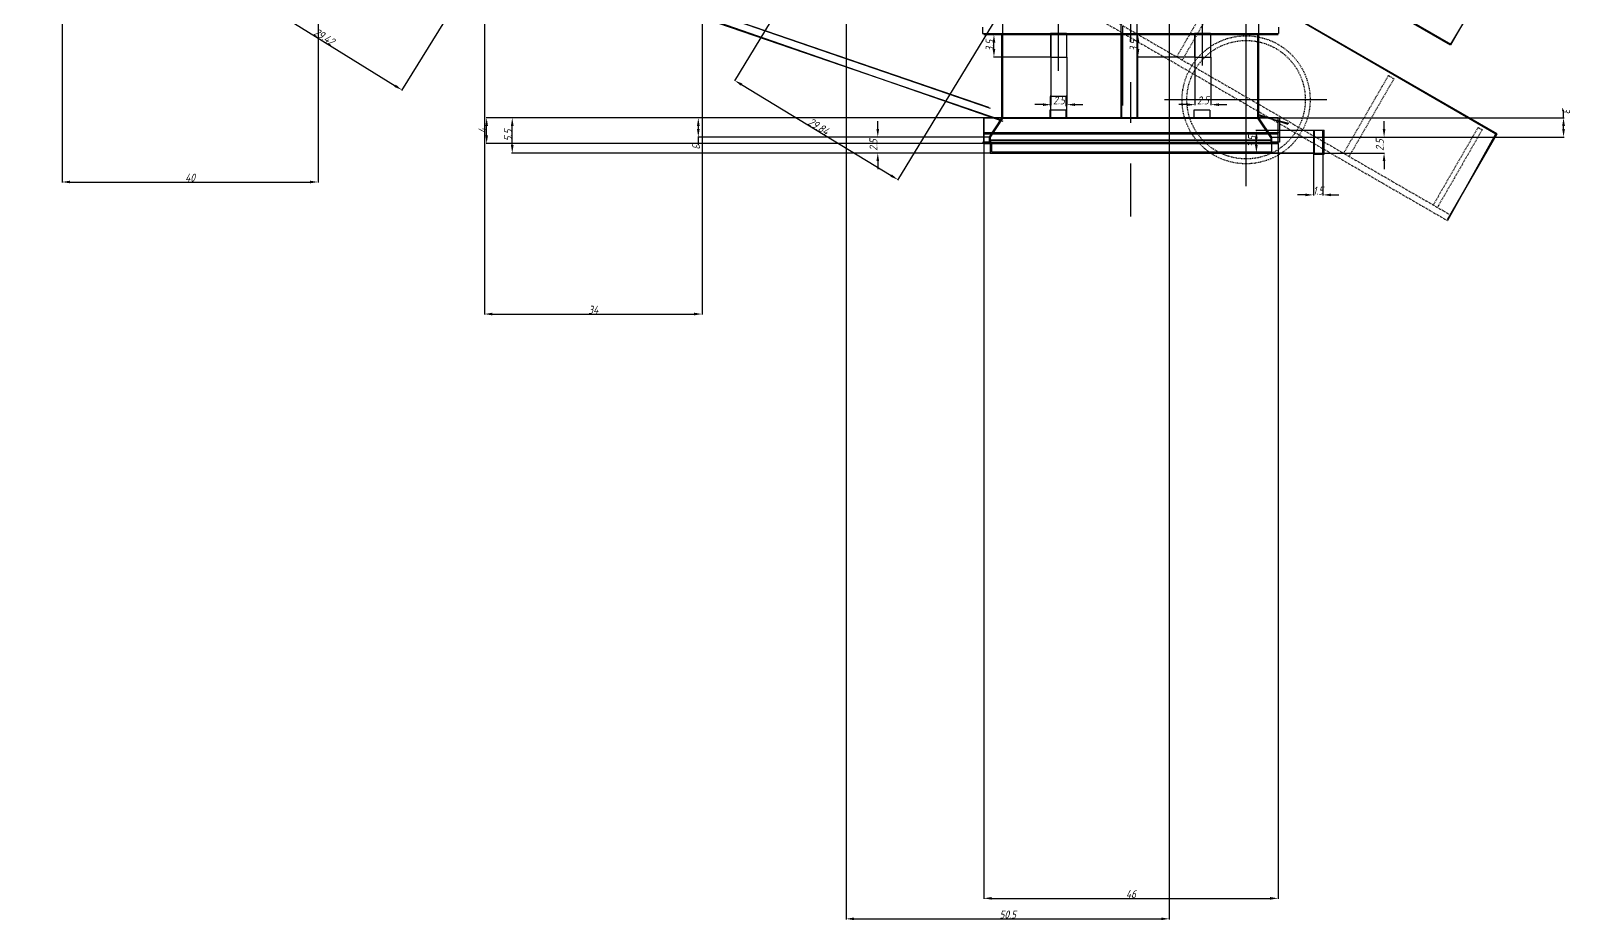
# Model space of a CAD drawing. Header units: millimetres. Extents: x 2787 to 6144, y -18 to 478.
# Drawn here: x 5884.1 to 6124.8, y -17.8 to 121.1 of the extents above; entities that cross this region are included whole.
import ezdxf

# ---------------------------------------------------------------- set-up
doc = ezdxf.new("R2010")
doc.units = ezdxf.units.MM
for name, pattern in [('ACAD_ISO02W100', [15, 12, -3]), ('CENTER', [50.8, 31.75, -6.35, 6.35, -6.35]), ('HIDDEN', [0.2, 0.1, -0.1])]:
    doc.linetypes.add(name, pattern=pattern)
for name, color, linetype in [('ADIM', 3, 'Continuous'), ('ADIM_CLEAN', 3, 'Continuous'), ('ADIM_CLEAN_L', 3, 'Continuous'), ('细实线', 7, 'Continuous')]:
    doc.layers.add(name, color=color, linetype=linetype)
for name, color, linetype, lineweight in [('A粗实线', 7, 'Continuous', 40), ('中心线', 1, 'CENTER', 13), ('虚线', 8, 'ACAD_ISO02W100', 13)]:
    doc.layers.add(name, color=color, linetype=linetype, lineweight=lineweight)
doc.styles.get("Standard").update_dxf_attribs({"font": 'gbeitc.shx', "bigfont": 'gbcbig.shx'})
doc.dimstyles.new('ADIM', dxfattribs={"dimscale": 0.5, "dimtxt": 2.5, "dimasz": 2.5, "dimexe": 0.18, "dimexo": 0.0625, "dimgap": 0.09, "dimtad": 1, "dimdec": 4, "dimzin": 0, "dimdsep": 46, "dimtxsty": 'Standard', "dimcen": 0.09, "dimadec": 0, "dimazin": 0, "dimtfac": 1, "dimtdec": 4, "dimtofl": 0, "dimtmove": 0, "dimatfit": 3, "dimfxl": 1, "dimtolj": 1, "dimtzin": 0, "dimarcsym": 0})

# ---------------------------------------------------------------- blocks, each defined once
blk = doc.blocks.new('*D23')
at = {"layer": 'ADIM', "color": 0, "lineweight": -2, "transparency": 16777216}
for p, q in [((5889, 199.97), (5889, 97.39)), ((5929, 199.97), (5929, 97.39)), ((5890.25, 97.48), (5927.75, 97.48))]:
    blk.add_line(p, q, dxfattribs=at)
at = {"layer": 'ADIM', "color": 0, "transparency": 16777216}
for points in [[(5890.25, 97.69), (5890.25, 97.28), (5889, 97.48)], [(5927.75, 97.69), (5927.75, 97.28), (5929, 97.48)]]:
    blk.add_solid(points, dxfattribs=at)
at = {"layer": 'Defpoints', "color": 0, "transparency": 16777216}
for p in [(5889, 200), (5929, 200), (5929, 97.48)]:
    blk.add_point(p, dxfattribs=at)
at = {"layer": 'ADIM', "color": 0, "transparency": 16777216, "insert": (5909, 98.15), "char_height": 1.25, "attachment_point": 5}
blk.add_mtext('\\A1;40', dxfattribs=at)
blk = doc.blocks.new('*D39')
at = {"layer": 'ADIM', "color": 0, "lineweight": -2, "transparency": 16777216}
for p, q in [((6025.48, 164.97), (5994.05, 113.26)), ((6050.98, 149.47), (6019.55, 97.76)), ((5995.17, 112.69), (6018.53, 98.49))]:
    blk.add_line(p, q, dxfattribs=at)
at = {"layer": 'ADIM', "color": 0, "transparency": 16777216}
for points in [[(5995.27, 112.87), (5995.06, 112.51), (5994.1, 113.34)], [(6018.64, 98.67), (6018.42, 98.31), (6019.6, 97.84)]]:
    blk.add_solid(points, dxfattribs=at)
at = {"layer": 'Defpoints', "color": 0, "transparency": 16777216}
for p in [(6025.5, 165), (6051, 149.5), (6019.6, 97.84)]:
    blk.add_point(p, dxfattribs=at)
at = {"layer": 'ADIM', "color": 0, "transparency": 16777216, "insert": (6007.2, 106.16), "char_height": 1.25, "attachment_point": 5, "rotation": 328.707}
blk.add_mtext('\\A1;29.84', dxfattribs=at)
blk = doc.blocks.new('*D43')
at = {"layer": 'ADIM', "color": 0, "lineweight": -2, "transparency": 16777216}
for p, q in [((6011.5, 126.47), (6011.5, -17.68)), ((6062, 126.47), (6062, -17.68)), ((6012.75, -17.59), (6060.75, -17.59))]:
    blk.add_line(p, q, dxfattribs=at)
at = {"layer": 'ADIM', "color": 0, "transparency": 16777216}
for points in [[(6012.75, -17.38), (6012.75, -17.8), (6011.5, -17.59)], [(6060.75, -17.38), (6060.75, -17.8), (6062, -17.59)]]:
    blk.add_solid(points, dxfattribs=at)
at = {"layer": 'Defpoints', "color": 0, "transparency": 16777216}
for p in [(6011.5, 126.5), (6062, 126.5), (6062, -17.59)]:
    blk.add_point(p, dxfattribs=at)
at = {"layer": 'ADIM', "color": 0, "transparency": 16777216, "insert": (6036.75, -16.92), "char_height": 1.25, "attachment_point": 5}
blk.add_mtext('\\A1;50.5', dxfattribs=at)
blk = doc.blocks.new('*D48')
at = {"layer": 'ADIM', "color": 0, "lineweight": -2, "transparency": 16777216}
for p, q in [((5948.48, 177.97), (5917.05, 127.27)), ((5973.48, 162.47), (5942.05, 111.77)), ((5918.16, 126.69), (5941.04, 112.51))]:
    blk.add_line(p, q, dxfattribs=at)
at = {"layer": 'ADIM', "color": 0, "transparency": 16777216}
for points in [[(5918.27, 126.87), (5918.05, 126.52), (5917.1, 127.35)], [(5941.15, 112.69), (5940.93, 112.33), (5942.1, 111.85)]]:
    blk.add_solid(points, dxfattribs=at)
at = {"layer": 'Defpoints', "color": 0, "transparency": 16777216}
for p in [(5948.5, 178), (5973.5, 162.5), (5942.1, 111.85)]:
    blk.add_point(p, dxfattribs=at)
at = {"layer": 'ADIM', "color": 0, "transparency": 16777216, "insert": (5929.95, 120.17), "char_height": 1.25, "attachment_point": 5, "rotation": 328.2011}
blk.add_mtext('\\A1;29.42', dxfattribs=at)
blk = doc.blocks.new('*D49')
at = {"layer": 'ADIM', "color": 0, "lineweight": -2, "transparency": 16777216}
for p, q in [((5955, 163.97), (5955, 76.77)), ((5989, 163.97), (5989, 76.77)), ((5956.25, 76.86), (5987.75, 76.86))]:
    blk.add_line(p, q, dxfattribs=at)
at = {"layer": 'ADIM', "color": 0, "transparency": 16777216}
for points in [[(5956.25, 77.07), (5956.25, 76.65), (5955, 76.86)], [(5987.75, 77.07), (5987.75, 76.65), (5989, 76.86)]]:
    blk.add_solid(points, dxfattribs=at)
at = {"layer": 'Defpoints', "color": 0, "transparency": 16777216}
for p in [(5955, 164), (5989, 164), (5989, 76.86)]:
    blk.add_point(p, dxfattribs=at)
at = {"layer": 'ADIM', "color": 0, "transparency": 16777216, "insert": (5972, 77.53), "char_height": 1.25, "attachment_point": 5}
blk.add_mtext('\\A1;34', dxfattribs=at)
blk = doc.blocks.new('*D51')
at = {"layer": 'ADIM', "color": 0, "lineweight": -2, "transparency": 16777216}
for p, q in [((6033.97, 107.5), (5959.25, 107.5)), ((5959.34, 103.25), (5959.34, 106.25)), ((6033.97, 102), (5959.25, 102))]:
    blk.add_line(p, q, dxfattribs=at)
at = {"layer": 'ADIM', "color": 0, "transparency": 16777216}
for points in [[(5959.13, 106.25), (5959.55, 106.25), (5959.34, 107.5)], [(5959.13, 103.25), (5959.55, 103.25), (5959.34, 102)]]:
    blk.add_solid(points, dxfattribs=at)
at = {"layer": 'Defpoints', "color": 0, "transparency": 16777216}
for p in [(5959.34, 107.5), (6034, 107.5), (6034, 102)]:
    blk.add_point(p, dxfattribs=at)
at = {"layer": 'ADIM', "color": 0, "transparency": 16777216, "insert": (5958.67, 104.75), "char_height": 1.25, "attachment_point": 5, "rotation": 90}
blk.add_mtext('\\A1;5.5', dxfattribs=at)
blk = doc.blocks.new('*D52')
at = {"layer": 'ADIM', "color": 0, "lineweight": -2, "transparency": 16777216}
for p, q in [((6036, 107.53), (6036, 186.84)), ((6074.75, 186.75), (6037.25, 186.75)), ((6076, 107.53), (6076, 186.84))]:
    blk.add_line(p, q, dxfattribs=at)
at = {"layer": 'ADIM', "color": 0, "transparency": 16777216}
for points in [[(6037.25, 186.96), (6037.25, 186.54), (6036, 186.75)], [(6074.75, 186.96), (6074.75, 186.54), (6076, 186.75)]]:
    blk.add_solid(points, dxfattribs=at)
at = {"layer": 'Defpoints', "color": 0, "transparency": 16777216}
for p in [(6036, 186.75), (6036, 107.5), (6076, 107.5)]:
    blk.add_point(p, dxfattribs=at)
at = {"layer": 'ADIM', "color": 0, "transparency": 16777216, "insert": (6056, 187.42), "char_height": 1.25, "attachment_point": 5}
blk.add_mtext('\\A1;40', dxfattribs=at)
blk = doc.blocks.new('*D53')
at = {"layer": 'ADIM', "color": 0, "lineweight": -2, "transparency": 16777216}
for p, q in [((6123.59, 107.5), (6123.59, 108.75)), ((6076.03, 107.5), (6123.68, 107.5)), ((6123.59, 105.75), (6123.59, 106.25)), ((6078.03, 104.5), (6123.68, 104.5))]:
    blk.add_line(p, q, dxfattribs=at)
at = {"layer": 'ADIM', "color": 0, "transparency": 16777216}
for points in [[(6123.38, 106.25), (6123.8, 106.25), (6123.59, 107.5)], [(6123.38, 105.75), (6123.8, 105.75), (6123.59, 104.5)]]:
    blk.add_solid(points, dxfattribs=at)
at = {"layer": 'Defpoints', "color": 0, "transparency": 16777216}
for p in [(6076, 107.5), (6123.59, 107.5), (6078, 104.5)]:
    blk.add_point(p, dxfattribs=at)
at = {"layer": 'ADIM', "color": 0, "transparency": 16777216, "insert": (6123.96, 108.75), "char_height": 1.25, "attachment_point": 5, "rotation": 270}
blk.add_mtext('\\A1;3', dxfattribs=at)
blk = doc.blocks.new('*D54')
at = {"layer": 'ADIM', "color": 0, "lineweight": -2, "transparency": 16777216}
for p, q in [((6035.97, 107.5), (5988.32, 107.5)), ((5988.41, 106.25), (5988.41, 105.75)), ((6033.97, 104.5), (5988.32, 104.5)), ((5988.41, 104.5), (5988.41, 103.25))]:
    blk.add_line(p, q, dxfattribs=at)
at = {"layer": 'ADIM', "color": 0, "transparency": 16777216}
for points in [[(5988.2, 106.25), (5988.62, 106.25), (5988.41, 107.5)], [(5988.2, 105.75), (5988.62, 105.75), (5988.41, 104.5)]]:
    blk.add_solid(points, dxfattribs=at)
at = {"layer": 'Defpoints', "color": 0, "transparency": 16777216}
for p in [(6036, 107.5), (5988.41, 104.5), (6034, 104.5)]:
    blk.add_point(p, dxfattribs=at)
at = {"layer": 'ADIM', "color": 0, "transparency": 16777216, "insert": (5988.04, 103.25), "char_height": 1.25, "attachment_point": 5, "rotation": 270}
blk.add_mtext('\\A1;3', dxfattribs=at)
blk = doc.blocks.new('*D55')
at = {"layer": 'ADIM', "color": 0, "lineweight": -2, "transparency": 16777216}
for p, q in [((6095.55, 105.75), (6095.55, 107)), ((6078.03, 104.5), (6095.64, 104.5)), ((6078.03, 102), (6095.64, 102)), ((6095.55, 100.75), (6095.55, 99.5))]:
    blk.add_line(p, q, dxfattribs=at)
at = {"layer": 'ADIM', "color": 0, "transparency": 16777216}
for points in [[(6095.34, 105.75), (6095.76, 105.75), (6095.55, 104.5)], [(6095.34, 100.75), (6095.76, 100.75), (6095.55, 102)]]:
    blk.add_solid(points, dxfattribs=at)
at = {"layer": 'Defpoints', "color": 0, "transparency": 16777216}
for p in [(6078, 104.5), (6095.55, 104.5), (6078, 102)]:
    blk.add_point(p, dxfattribs=at)
at = {"layer": 'ADIM', "color": 0, "transparency": 16777216, "insert": (6094.88, 103.25), "char_height": 1.25, "attachment_point": 5, "rotation": 90}
blk.add_mtext('\\A1;2.5', dxfattribs=at)
blk = doc.blocks.new('*D56')
at = {"layer": 'ADIM', "color": 0, "lineweight": -2, "transparency": 16777216}
for p, q in [((6016.45, 105.75), (6016.45, 107)), ((6033.97, 104.5), (6016.36, 104.5)), ((6033.97, 102), (6016.36, 102)), ((6016.45, 100.75), (6016.45, 99.5))]:
    blk.add_line(p, q, dxfattribs=at)
at = {"layer": 'ADIM', "color": 0, "transparency": 16777216}
for points in [[(6016.24, 105.75), (6016.66, 105.75), (6016.45, 104.5)], [(6016.24, 100.75), (6016.66, 100.75), (6016.45, 102)]]:
    blk.add_solid(points, dxfattribs=at)
at = {"layer": 'Defpoints', "color": 0, "transparency": 16777216}
for p in [(6034, 104.5), (6016.45, 102), (6034, 102)]:
    blk.add_point(p, dxfattribs=at)
at = {"layer": 'ADIM', "color": 0, "transparency": 16777216, "insert": (6015.78, 103.25), "char_height": 1.25, "attachment_point": 5, "rotation": 90}
blk.add_mtext('\\A1;2.5', dxfattribs=at)
blk = doc.blocks.new('*D57')
at = {"layer": 'ADIM', "color": 0, "lineweight": -2, "transparency": 16777216}
for p, q in [((6033, 103.47), (6033, -14.48)), ((6079, 103.47), (6079, -14.48)), ((6034.25, -14.39), (6077.75, -14.39))]:
    blk.add_line(p, q, dxfattribs=at)
at = {"layer": 'ADIM', "color": 0, "transparency": 16777216}
for points in [[(6034.25, -14.18), (6034.25, -14.6), (6033, -14.39)], [(6077.75, -14.18), (6077.75, -14.6), (6079, -14.39)]]:
    blk.add_solid(points, dxfattribs=at)
at = {"layer": 'Defpoints', "color": 0, "transparency": 16777216}
for p in [(6033, 103.5), (6079, 103.5), (6079, -14.39)]:
    blk.add_point(p, dxfattribs=at)
at = {"layer": 'ADIM', "color": 0, "transparency": 16777216, "insert": (6056, -13.72), "char_height": 1.25, "attachment_point": 5}
blk.add_mtext('\\A1;46', dxfattribs=at)
blk = doc.blocks.new('*D58')
at = {"layer": 'ADIM', "color": 0, "lineweight": -2, "transparency": 16777216}
for p, q in [((6032.97, 107.5), (5955.25, 107.5)), ((5955.34, 104.75), (5955.34, 106.25)), ((6032.97, 103.5), (5955.25, 103.5))]:
    blk.add_line(p, q, dxfattribs=at)
at = {"layer": 'ADIM', "color": 0, "transparency": 16777216}
for points in [[(5955.14, 106.25), (5955.55, 106.25), (5955.34, 107.5)], [(5955.14, 104.75), (5955.55, 104.75), (5955.34, 103.5)]]:
    blk.add_solid(points, dxfattribs=at)
at = {"layer": 'Defpoints', "color": 0, "transparency": 16777216}
for p in [(5955.34, 107.5), (6033, 107.5), (6033, 103.5)]:
    blk.add_point(p, dxfattribs=at)
at = {"layer": 'ADIM', "color": 0, "transparency": 16777216, "insert": (5954.67, 105.5), "char_height": 1.25, "attachment_point": 5, "rotation": 90}
blk.add_mtext('\\A1;4', dxfattribs=at)
blk = doc.blocks.new('*D178')
at = {"layer": 'ADIM', "color": 0, "lineweight": -2, "transparency": 16777216}
for p, q in [((6043.5, 116.97), (6043.5, 109.47)), ((6046, 116.97), (6046, 109.47)), ((6042.25, 109.56), (6041, 109.56)), ((6047.25, 109.56), (6048.5, 109.56))]:
    blk.add_line(p, q, dxfattribs=at)
at = {"layer": 'ADIM', "color": 0, "transparency": 16777216}
for points in [[(6042.25, 109.77), (6042.25, 109.35), (6043.5, 109.56)], [(6047.25, 109.77), (6047.25, 109.35), (6046, 109.56)]]:
    blk.add_solid(points, dxfattribs=at)
at = {"layer": 'Defpoints', "color": 0, "transparency": 16777216}
for p in [(6043.5, 117), (6046, 117), (6046, 109.56)]:
    blk.add_point(p, dxfattribs=at)
at = {"layer": 'ADIM', "color": 0, "transparency": 16777216, "insert": (6044.75, 110.23), "char_height": 1.25, "attachment_point": 5}
blk.add_mtext('\\A1;2.5', dxfattribs=at)
blk = doc.blocks.new('*D179')
at = {"layer": 'ADIM', "color": 0, "lineweight": -2, "transparency": 16777216}
for p, q in [((6043.47, 120.5), (6034.51, 120.5)), ((6034.6, 118.25), (6034.6, 119.25)), ((6043.47, 117), (6034.51, 117))]:
    blk.add_line(p, q, dxfattribs=at)
at = {"layer": 'ADIM', "color": 0, "transparency": 16777216}
for points in [[(6034.39, 119.25), (6034.81, 119.25), (6034.6, 120.5)], [(6034.39, 118.25), (6034.81, 118.25), (6034.6, 117)]]:
    blk.add_solid(points, dxfattribs=at)
at = {"layer": 'Defpoints', "color": 0, "transparency": 16777216}
for p in [(6034.6, 120.5), (6043.5, 120.5), (6043.5, 117)]:
    blk.add_point(p, dxfattribs=at)
at = {"layer": 'ADIM', "color": 0, "transparency": 16777216, "insert": (6033.93, 118.75), "char_height": 1.25, "attachment_point": 5, "rotation": 90}
blk.add_mtext('\\A1;3.5', dxfattribs=at)
blk = doc.blocks.new('*D180')
at = {"layer": 'ADIM', "color": 0, "lineweight": -2, "transparency": 16777216}
for p, q in [((6066, 116.97), (6066, 109.47)), ((6068.5, 116.97), (6068.5, 109.47)), ((6064.75, 109.56), (6063.5, 109.56)), ((6069.75, 109.56), (6071, 109.56))]:
    blk.add_line(p, q, dxfattribs=at)
at = {"layer": 'ADIM', "color": 0, "transparency": 16777216}
for points in [[(6064.75, 109.77), (6064.75, 109.35), (6066, 109.56)], [(6069.75, 109.77), (6069.75, 109.35), (6068.5, 109.56)]]:
    blk.add_solid(points, dxfattribs=at)
at = {"layer": 'Defpoints', "color": 0, "transparency": 16777216}
for p in [(6066, 117), (6068.5, 117), (6068.5, 109.56)]:
    blk.add_point(p, dxfattribs=at)
at = {"layer": 'ADIM', "color": 0, "transparency": 16777216, "insert": (6067.25, 110.23), "char_height": 1.25, "attachment_point": 5}
blk.add_mtext('\\A1;2.5', dxfattribs=at)
blk = doc.blocks.new('*D181')
at = {"layer": 'ADIM', "color": 0, "lineweight": -2, "transparency": 16777216}
for p, q in [((6065.97, 120.5), (6057.01, 120.5)), ((6057.1, 118.25), (6057.1, 119.25)), ((6065.97, 117), (6057.01, 117))]:
    blk.add_line(p, q, dxfattribs=at)
at = {"layer": 'ADIM', "color": 0, "transparency": 16777216}
for points in [[(6056.89, 119.25), (6057.31, 119.25), (6057.1, 120.5)], [(6056.89, 118.25), (6057.31, 118.25), (6057.1, 117)]]:
    blk.add_solid(points, dxfattribs=at)
at = {"layer": 'Defpoints', "color": 0, "transparency": 16777216}
for p in [(6057.1, 120.5), (6066, 120.5), (6066, 117)]:
    blk.add_point(p, dxfattribs=at)
at = {"layer": 'ADIM', "color": 0, "transparency": 16777216, "insert": (6056.43, 118.75), "char_height": 1.25, "attachment_point": 5, "rotation": 90}
blk.add_mtext('\\A1;3.5', dxfattribs=at)
blk = doc.blocks.new('*D182')
at = {"layer": 'ADIM', "color": 0, "lineweight": -2, "transparency": 16777216}
for p, q in [((6084.5, 101.97), (6084.5, 95.38)), ((6086, 101.97), (6086, 95.38)), ((6083.25, 95.47), (6082, 95.47)), ((6087.25, 95.47), (6088.5, 95.47))]:
    blk.add_line(p, q, dxfattribs=at)
at = {"layer": 'ADIM', "color": 0, "transparency": 16777216}
for points in [[(6083.25, 95.68), (6083.25, 95.26), (6084.5, 95.47)], [(6087.25, 95.68), (6087.25, 95.26), (6086, 95.47)]]:
    blk.add_solid(points, dxfattribs=at)
at = {"layer": 'Defpoints', "color": 0, "transparency": 16777216}
for p in [(6084.5, 102), (6086, 102), (6086, 95.47)]:
    blk.add_point(p, dxfattribs=at)
at = {"layer": 'ADIM', "color": 0, "transparency": 16777216, "insert": (6085.25, 96.14), "char_height": 1.25, "attachment_point": 5}
blk.add_mtext('\\A1;1.5', dxfattribs=at)
blk = doc.blocks.new('*D183')
at = {"layer": 'ADIM', "color": 0, "lineweight": -2, "transparency": 16777216}
for p, q in [((6084.47, 105.5), (6075.51, 105.5)), ((6075.6, 103.25), (6075.6, 104.25)), ((6084.47, 102), (6075.51, 102))]:
    blk.add_line(p, q, dxfattribs=at)
at = {"layer": 'ADIM', "color": 0, "transparency": 16777216}
for points in [[(6075.39, 104.25), (6075.81, 104.25), (6075.6, 105.5)], [(6075.39, 103.25), (6075.81, 103.25), (6075.6, 102)]]:
    blk.add_solid(points, dxfattribs=at)
at = {"layer": 'Defpoints', "color": 0, "transparency": 16777216}
for p in [(6075.6, 105.5), (6084.5, 105.5), (6084.5, 102)]:
    blk.add_point(p, dxfattribs=at)
at = {"layer": 'ADIM', "color": 0, "transparency": 16777216, "insert": (6074.93, 103.75), "char_height": 1.25, "attachment_point": 5, "rotation": 90}
blk.add_mtext('\\A1;3.5', dxfattribs=at)

msp = doc.modelspace()

# ---------------------------------------------------------------- linework, layer by layer
at = {"color": 7, "linetype": 'Continuous', "lineweight": -3}
for p, q in [((6105.91926, 118.8724), (5769.38922, 313.08981)), ((6113.19467, 105.02041), (6037.93581, 148.47113)), ((6113.91684, 132.7302), (6105.91926, 118.8724)), ((5986.02006, 125.52258), (6033.75411, 109.18404)), ((5985.61526, 124.33994), (6035.85064, 107.14523)), ((6043.42709, 120.68405), (6043.42709, 116.93409)), ((6045.92707, 120.68405), (6043.42709, 120.68405)), ((6045.92707, 120.68405), (6045.92707, 116.93409)), ((6065.92709, 120.68405), (6065.92709, 116.93409)), ((6068.42707, 120.68405), (6065.92709, 120.68405)), ((6068.42707, 120.68405), (6068.42707, 116.93409)), ((6045.92707, 116.93409), (6043.42709, 116.93409)), ((6068.42707, 116.93409), (6065.92709, 116.93409)), ((6043.39811, 110.81934), (6043.39811, 109.31933)), ((6045.89811, 110.81934), (6043.39811, 110.81934)), ((6045.89811, 109.31933), (6045.89811, 110.81934)), ((6079.19326, 107.43378), (6032.94326, 107.43378)), ((6032.94326, 107.43378), (6032.94326, 105.18378)), ((6075.81212, 107.85917), (6080.64779, 106.66427)), ((6079.19326, 107.43378), (6079.19326, 105.18378)), ((6079.19326, 105.18378), (6032.94326, 105.18378)), ((6032.94326, 105.18378), (6032.94326, 103.68378)), ((6034.19326, 103.68378), (6032.94326, 103.68378)), ((6034.02311, 104.06934), (6077.77311, 104.06934)), ((6034.19326, 103.68378), (6077.94326, 103.68378)), ((6034.19326, 103.68378), (6034.19326, 102.18378)), ((6079.19326, 103.68378), (6077.94326, 103.68378)), ((6077.94326, 103.68378), (6077.94326, 102.18378)), ((6079.19326, 105.18378), (6079.19326, 103.68378)), ((6084.67819, 105.55878), (6086.17819, 105.55878)), ((6084.67819, 101.80878), (6084.67819, 105.55878)), ((6086.17819, 101.80878), (6086.17819, 105.55878)), ((6105.43714, 91.58397), (6113.19467, 105.02041)), ((6034.19326, 102.18378), (6077.94326, 102.18378)), ((6084.67819, 101.80878), (6086.17819, 101.80878))]:
    msp.add_line(p, q, dxfattribs=at)
at = {"color": 7, "linetype": 'Continuous', "lineweight": -3, "ltscale": 1.333333}
for p, q in [((6032.81569, 120.68405), (6079.05176, 120.68405)), ((6035.85064, 107.43405), (6035.85064, 120.68405)), ((6054.60064, 107.43405), (6054.60064, 120.68405)), ((6057.06212, 107.43405), (6057.06212, 120.68405)), ((6075.81212, 107.43405), (6075.81212, 120.68405))]:
    msp.add_line(p, q, dxfattribs=at)
at = {"layer": 'ADIM_CLEAN'}
for points in [[(6046, 117), (6046, 120.5), (6043.5, 120.5), (6043.5, 117)], [(6068.5, 117), (6068.5, 120.5), (6066, 120.5), (6066, 117)], [(6079, 103.5), (6079, 107.5), (6033, 107.5), (6033, 103.5)], [(6034, 102), (6078, 102), (6078, 104.5), (6076, 107.5), (6036, 107.5), (6034, 104.5)], [(6086, 102), (6086, 105.5), (6084.5, 105.5), (6084.5, 102)]]:
    msp.add_lwpolyline(points, close=True, dxfattribs=at)
at = {"layer": 'ADIM_CLEAN_L'}
for p, q in [((5769.5, 313), (6106, 119)), ((6038, 148.5), (6113, 105)), ((6054.5, 107.5), (6054.5, 134)), ((6057, 107.5), (6057, 134)), ((6106, 119), (6114, 132.5)), ((5986, 125.5), (6034, 109)), ((5985.5, 124.5), (6036, 107)), ((6033, 120.5), (6079, 120.5)), ((6036, 107.5), (6036, 120.5)), ((6076, 107.5), (6076, 120.5)), ((6043.5, 107.5), (6043.5, 111)), ((6046, 107.5), (6046, 111)), ((6076, 108), (6080.5, 106.5)), ((6033, 105), (6079, 105)), ((6034, 104), (6078, 104)), ((6105.5, 91.5), (6113, 105))]:
    msp.add_line(p, q, dxfattribs=at)
at = {"layer": 'A粗实线', "color": 7, "linetype": 'Continuous', "lineweight": -3}
for p, q in [((6045.85064, 108.68405), (6043.35064, 108.68405)), ((6043.35064, 108.68405), (6043.35064, 107.43405)), ((6045.85064, 108.68405), (6045.85064, 107.43405)), ((6065.85064, 108.68405), (6065.85064, 107.43405)), ((6068.35064, 108.68405), (6065.85064, 108.68405)), ((6068.35064, 108.68405), (6068.35064, 107.43405)), ((6033.86048, 104.43405), (6035.85064, 107.43405)), ((6035.85064, 107.43405), (6075.85064, 107.43405)), ((6077.84081, 104.43405), (6075.85064, 107.43405)), ((6032.81569, 103.68405), (6079.05176, 103.68405)), ((6033.86048, 104.43405), (6033.86048, 103.68405)), ((6033.86048, 103.68405), (6077.84081, 103.68405)), ((6077.84081, 104.43405), (6077.84081, 103.68405))]:
    msp.add_line(p, q, dxfattribs=at)
at = {"layer": '中心线', "lineweight": -3}
for p, q in [((6055.93372, 151.19038), (6055.93372, 92.08193)), ((6044.67708, 114.85396), (6044.67708, 123.11403)), ((6067.17708, 115.66196), (6067.17708, 122.85203))]:
    msp.add_line(p, q, dxfattribs=at)
at = {"layer": '中心线', "color": 1, "linetype": 'CENTER', "lineweight": -3}
for p, q in [((6073.99085, 96.82782), (6073.99085, 122.37364)), ((6061.24729, 110.34667), (6086.6285, 110.34667))]:
    msp.add_line(p, q, dxfattribs=at)
at = {"layer": '细实线', "color": 7, "lineweight": -3}
for p, q in [((6032.81569, 121.68404), (6032.81569, 120.68405)), ((6054.68372, 121.84222), (6054.68372, 109.45074)), ((6079.05176, 121.68404), (6079.05176, 120.68405))]:
    msp.add_line(p, q, dxfattribs=at)
at = {"layer": '虚线', "color": 8, "linetype": 'HIDDEN', "lineweight": -3}
for p, q in [((5702.20996, 325.41521), (6105.88224, 92.35491)), ((5711.43803, 318.93268), (6105.38224, 91.48888)), ((6110.22799, 106.01154), (6103.22806, 93.8873)), ((6110.8775, 105.63654), (6103.87757, 93.51231))]:
    msp.add_line(p, q, dxfattribs=at)
at = {"layer": '虚线', "lineweight": -3, "ltscale": 0.01}
for p, q in [((6070.15038, 129.15035), (6063.15045, 117.02612)), ((6071.01641, 128.65035), (6064.01648, 116.52612)), ((6096.21704, 114.10076), (6089.21711, 101.97653)), ((6097.08306, 113.60076), (6090.08313, 101.47653)), ((6096.21704, 114.10076), (6097.08306, 113.60076)), ((6110.22799, 106.01154), (6110.8775, 105.63654))]:
    msp.add_line(p, q, dxfattribs=at)
at = {"layer": '虚线', "color": 251, "linetype": 'HIDDEN', "lineweight": -3}
for centre, radius in [((6073.99085, 110.32213), 10), ((6073.99085, 110.3344), 9.25)]:
    msp.add_circle(centre, radius, dxfattribs=at)

# ---------------------------------------------------------------- dimensions: what is measured, and where the dimension line sits
at = {"layer": 'ADIM'}
for base, p1, p2, text, picture, middle in [((5929, 97.48446), (5889, 200), (5929, 200), '40', '*D23', (5909, 98.15446)), ((5989, 76.86179), (5955, 164), (5989, 164), '34', '*D49', (5972, 77.53179)), ((6062, -17.59249), (6011.5, 126.5), (6062, 126.5), '50.5', '*D43', (6036.75, -16.92249)), ((6046, 109.55813), (6043.5, 117), (6046, 117), '2.5', '*D178', (6044.75, 110.22813)), ((6068.5, 109.55813), (6066, 117), (6068.5, 117), '2.5', '*D180', (6067.25, 110.22813)), ((6079, -14.39287), (6033, 103.5), (6079, 103.5), '46', '*D57', (6056, -13.72287)), ((6086, 95.47307), (6084.5, 102), (6086, 102), '1.5', '*D182', (6085.25, 96.14307))]:
    dim = msp.add_linear_dim(base=base, p1=p1, p2=p2, text=text, dimstyle='ADIM', dxfattribs=at)
    dim.commit()
    dim.dimension.update_dxf_attribs({"geometry": picture, "text_midpoint": middle})
for p1, p2, distance, text, picture, middle in [((6076, 107.5), (6036, 107.5), -79.25167, '40', '*D52', (6056, 187.42167)), ((5948.5, 178), (5973.5, 162.5), -59.59375, '29.42', '*D48', (5929.95074, 120.17055)), ((6025.5, 165), (6051, 149.5), -60.45704, '29.84', '*D39', (6007.1957, 106.16066)), ((6034, 104.5), (6034, 102), -17.55295, '2.5', '*D56', (6015.77705, 103.25)), ((6078, 102), (6078, 104.5), -17.55295, '2.5', '*D55', (6094.88295, 103.25))]:
    dim = msp.add_aligned_dim(p1=p1, p2=p2, distance=distance, text=text, dimstyle='ADIM', dxfattribs=at)
    dim.commit()
    dim.dimension.update_dxf_attribs({"geometry": picture, "text_midpoint": middle})
for base, p1, p2, text, picture, middle in [((6034.60084, 120.5), (6043.5, 117), (6043.5, 120.5), '3.5', '*D179', (6033.93084, 118.75)), ((6057.10084, 120.5), (6066, 117), (6066, 120.5), '3.5', '*D181', (6056.43084, 118.75)), ((5955.34355, 107.5), (6033, 103.5), (6033, 107.5), '4', '*D58', (5954.67355, 105.5)), ((5959.33857, 107.5), (6034, 102), (6034, 107.5), '5.5', '*D51', (5958.66857, 104.75)), ((6075.60084, 105.5), (6084.5, 102), (6084.5, 105.5), '3.5', '*D183', (6074.93084, 103.75))]:
    dim = msp.add_linear_dim(base=base, p1=p1, p2=p2, angle=90, text=text, dimstyle='ADIM', dxfattribs=at)
    dim.commit()
    dim.dimension.update_dxf_attribs({"geometry": picture, "text_midpoint": middle})
for base, p1, p2, picture, middle in [((6123.59323, 107.5), (6078, 104.5), (6076, 107.5), '*D53', (6123.96375, 108.75)), ((5988.40677, 104.5), (6036, 107.5), (6034, 104.5), '*D54', (5988.03625, 103.25))]:
    dim = msp.add_linear_dim(base=base, p1=p1, p2=p2, angle=90, text='3', dimstyle='ADIM', dxfattribs=at)
    dim.commit()
    dim.dimension.update_dxf_attribs({"geometry": picture, "text_midpoint": middle, "text_rotation": 270})

doc.saveas('drawing.dxf')
